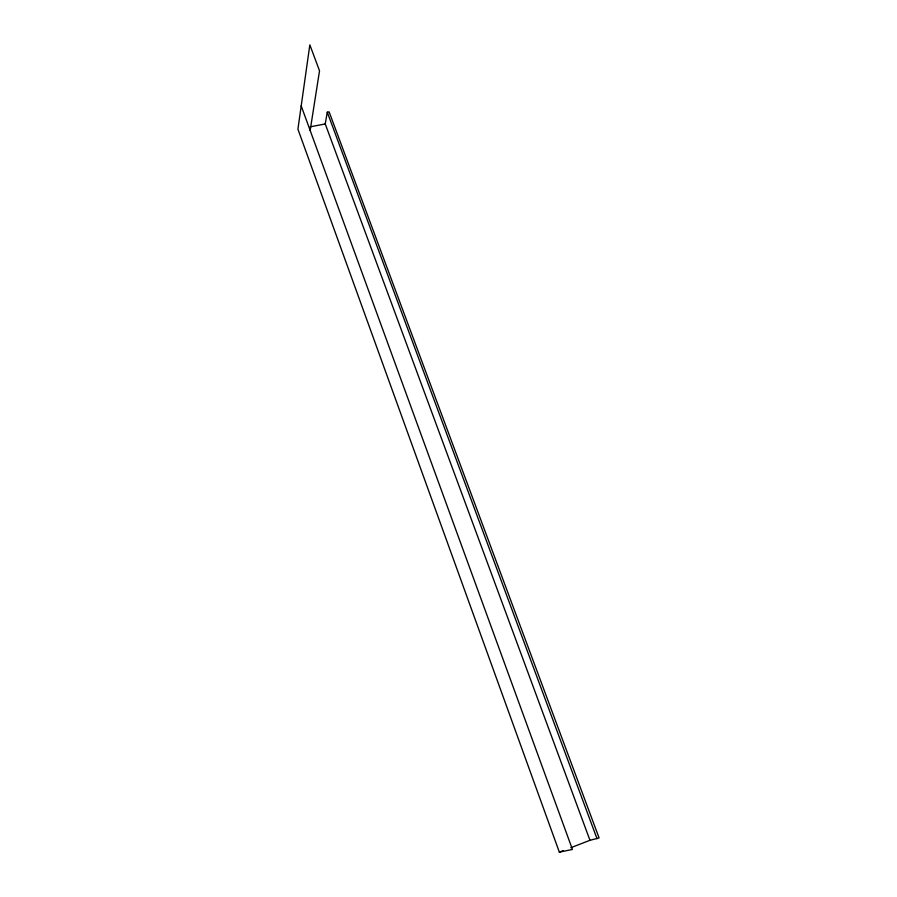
<?xml version="1.0" encoding="UTF-8"?>
<svg xmlns="http://www.w3.org/2000/svg" width="897" height="897" viewBox="0 0 897 897"><rect width="100%" height="100%" fill="white"/><g stroke="black" fill="none" stroke-linecap="round" stroke-linejoin="round"><path stroke-width="1.35" d="M310.16 130.48L319.523 70.807L309.835 44.85L297.916 129.179L559.347 852.15L572.432 849.437L301.201 105.913M589.957 840.298L325.241 123.943L327.282 112.203L329.121 111.856L599.084 837.944L589.957 840.298L570.828 847.71M559.347 852.15L563.181 850.67M310.216 126.825L325.241 123.943M327.282 112.203L597.032 838.74"/></g></svg>
